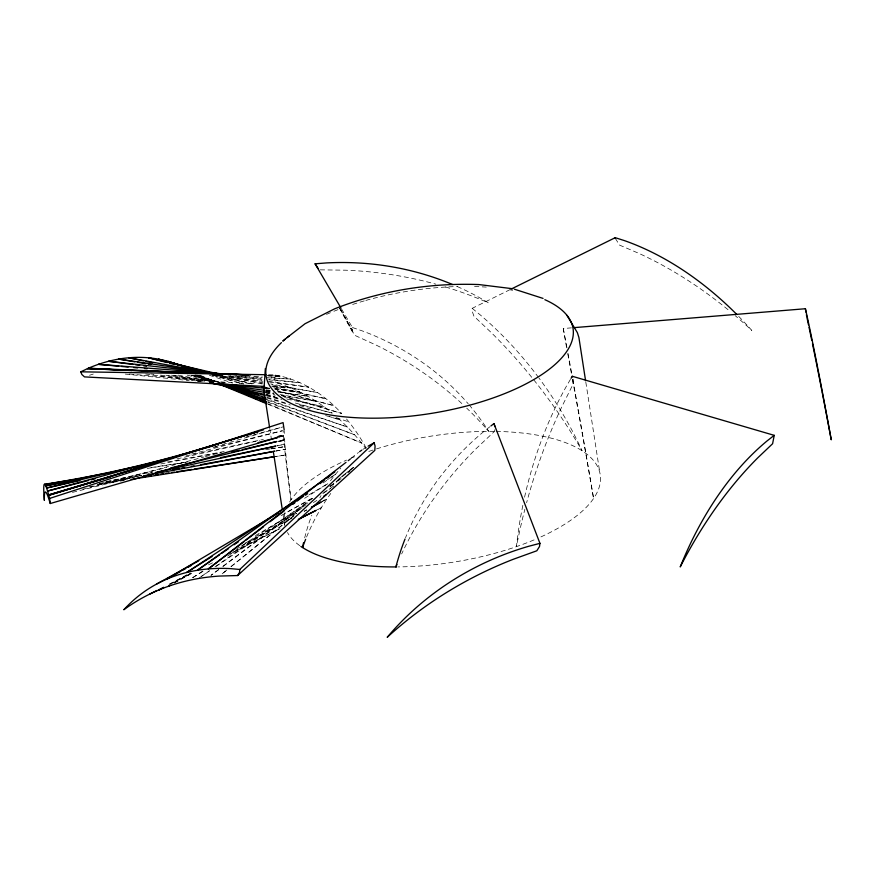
<?xml version="1.0" encoding="UTF-8"?>
<svg xmlns="http://www.w3.org/2000/svg" width="875" height="875" viewBox="0 0 875 875"><rect width="100%" height="100%" fill="white"/><g stroke="black" fill="none" stroke-linecap="round" stroke-linejoin="round"><path stroke-width="0.66" stroke-dasharray="4.38 3.28" d="M268.625 374.762L274.072 374.85L274.181 378.175L275.691 382.287L290.62 387.789A380.712 238.372 -78.3 0 1 332.238 413.131L297.97 404.152M510.103 289.603L472.205 308.328L472.238 311.336L473.911 316.138L491.553 332.883A380.712 254.734 58 0 1 582.083 450.756A275.045 184.034 58 0 0 538.869 377.923M341.556 308.984L352.417 327.512L352.319 330.706L354.277 335.114L376.436 345.242A380.712 348.677 -13.5 0 1 462.995 404.633M494.878 429.669L494.462 431.43L476.481 448.328A380.712 348.677 -13.5 0 0 401.658 553.93M570.445 379.378L566.748 385.634A275.045 172.211 -78.3 0 0 524.464 497.678M226.822 570.041L221.528 574.339L226.811 570.073M231.055 566.595L296.745 513.209M338.056 479.631L352.887 467.578M231.044 566.65L296.636 513.603M330.488 486.216L349.53 470.816M350.58 469.963L353.762 467.392L341.764 476.459M489.913 426.738L484.837 430.675A275.045 251.902 -13.5 0 0 405.53 537.72M218.575 569.614L210.952 575.378L218.608 569.712M222.939 566.311L306.884 502.841M222.983 566.464L306.053 504.656M330.105 486.763L336.667 481.884M337.761 481.075L341.042 478.636M201.666 576.198L209.464 570.719M215.042 566.814L314.191 497.241M329.798 486.292L340.933 478.483M323.203 482.869L335.464 474.348L327.512 479.598M199.445 577.773L209.541 570.894M216.267 566.311L304.861 505.914M322.798 493.675L330.652 488.327M192.653 577.631L202.913 570.97M235.944 549.522L307.716 502.917M323.673 492.57L335.059 485.166M304.598 498.302L328.88 483.033M192.741 577.697L203.175 571.2M227.544 556.03L295.991 513.417M313.392 502.578L316.87 500.412M309.017 494.802L326.539 484.422M174.234 582.881L190.717 573.278M255.434 535.555L301.339 508.812M281.105 515.583L313.348 497.667L284.692 513.428M174.311 583.012L192.205 573.147M241.117 546.186L292.403 517.902M304.325 511.328L306.709 510.005M321.027 502.119L326.987 498.827L320.983 502.086M169.673 584.106L190.083 573.037M245.328 543.091L292.163 517.705M304.172 511.197L306.578 509.895M172.2 583.209L191.592 573.398M208.556 564.812L214.616 561.75M230.377 553.777L280.066 528.631M169.127 584.336L191.034 573.311M233.636 551.873L279.891 528.598M89.513 375.266L93.275 374.041M214.9 446.644L282.964 426.88M279.147 437.128L284.386 435.608L284.244 431.156M246.137 436.92L281.652 427.241M82.863 489.202L204.039 456.98M205.352 456.63L221.167 452.419M279.114 437.019L284.386 435.608A380.712 11.572 80.4 0 0 291.036 499.778A275.045 8.356 80.4 0 1 283.117 430.566L190.477 454.355M72.483 492.373L141.422 475.223M148.05 473.572L153.355 472.248M213.073 447.584L281.794 430.894M99.356 483.623L166.841 467.589M176.969 458.894L259.459 440.464M278.097 436.297L283.413 435.116L276.741 436.538M89.064 486.872L141.028 475.541M276.938 445.9L284.933 444.161L276.916 445.845M185.938 455.93L263.386 439.392M105.809 481.709L152.589 471.909M160.792 463.958L220.992 452.473M99.214 484.236L130.014 478.45M275.986 451.03L285.359 449.269L275.953 450.986M167.136 462.066L224.831 451.402M106.75 481.786L136.292 476.405M137.638 476.164L141.663 475.431M147.262 468.431L187.622 462.033M265.639 449.673L269.664 449.028M271.009 448.82L284.462 446.688L268.286 449.225M97.453 484.706L127.072 480.025M151.003 467.578L187.403 461.88M99.028 483.744L103.064 483.12M104.409 482.912L127.258 479.391M566.53 347.233L563.27 328.519L571.43 327.852M320.283 269.85L345.373 270.189A380.712 348.677 -13.5 0 1 435.827 284.156M268.209 375.845L280.427 376.108L268.198 375.637M267.608 375.736L281.258 376.272A275.045 172.211 -78.3 0 1 341.644 413.438L281.444 395.609M267.673 375.703L281.258 376.272L274.072 374.85M222.786 375.441L217.35 375.145L222.852 375.681M237.727 376.228L262.183 377.541M267.619 377.825L290.708 379.061L267.695 377.3M272.88 386.859L290.62 387.789L273 386.291M254.155 376.261L262.27 376.884M129.27 374.03L232.323 382.823M239.105 383.403L244.519 383.862M229.611 376.294L262.062 379.258M268.833 379.87L299.939 382.703L268.723 379.214M125.278 374.084L189.186 380.57M197.345 381.402L200.069 381.675M265.333 388.303L269.412 388.719M274.848 389.266L299.327 391.748L275.056 388.85M241.577 376.173L261.931 378.448M150.97 373.986L153.672 374.314M160.409 375.112L225.148 382.867M265.617 387.713L269.653 388.194M215.502 375.123L262.883 381.259M269.642 382.134L308.897 387.209L268.428 381.227M145.655 373.975L202.431 381.773M265.956 390.513L271.359 391.256M278.119 392.186L307.858 396.277L278.162 391.683M234.708 376.25L263.036 380.428M171.511 375.189L213.358 381.664M266.011 389.802L271.403 390.633M214.112 375.145L262.489 383.283M271.895 384.869L317.581 392.558L270.714 383.928M165.845 375.2L203.438 381.73M265.18 392.47L274.575 394.111M281.291 395.281L316.192 401.352L280 394.472M229.206 376.283L262.686 382.452M178.128 375.123L212.986 381.741M265.256 391.672L273.295 393.203M212.712 375.211L254.013 383.786M273.995 387.931L325.959 398.716L271.709 386.214M173.83 375.233L204.455 381.686M265.727 394.614L275.045 396.583M287.033 399.109L324.33 406.973L284.495 397.458M228.058 376.141L262.456 384.07M191.537 375.266L219.428 381.927M265.902 393.017L275.198 395.238M216.18 375.266L249.277 383.808M265.158 387.909L269.128 388.938M277.069 390.994L333.988 405.683L277.222 390.655M187.272 375.134L212.308 381.697M266.35 395.861L280.842 399.667M219.144 375.266L252.142 384.005M265.344 387.505L269.303 388.555M194.064 375.309L220.38 382.506M266.438 395.117L278.283 398.366M295.389 403.047L332.238 413.131M212.089 375.069L242.189 383.983M265.738 390.95L273.591 393.28M191.155 375.331L212.034 381.577M266.842 397.972L290.336 404.994M325.577 415.538L339.927 419.825L329.503 416.598M213.697 375.091L243.731 384.092M265.923 390.742L273.755 393.094M281.586 395.434L341.644 413.438M195.289 375.091L220.041 382.747M266.952 397.25L285.195 402.894M209.355 375.233L232.619 383.02M266.219 394.264L281.728 399.448M299.819 405.497L310.22 408.975M336 417.605L348.917 421.936M193.736 375.32L213.106 381.839M267.334 400.094L347.375 427.033L267.444 399.427M352.417 327.512L363.18 331.231A275.045 251.902 -13.5 0 1 468.18 403.758M196.536 374.938L219.745 382.955M195.059 374.948L212.931 381.653M267.794 402.227L354.572 434.755L267.914 401.636M199.106 375.342L215.666 381.664M197.695 375.156L214.08 381.938M268.253 404.37L361.495 442.969L268.373 403.889M200.419 375.375L215.523 381.708M472.205 308.328L480.736 315.317A275.045 184.034 58 0 1 538.081 376.873M339.708 308.186L352.319 330.706L339.839 307.978M339.752 308.262L352.319 330.706M339.456 307.923L353.008 333.025M615.409 238.459L619.489 245.077L639.078 253.466A380.712 254.734 58 0 1 730.264 311.522M563.27 328.519L565.053 337.848A275.045 8.356 80.4 0 1 567.011 348.217M567.788 353.938L568.531 357.962A380.712 11.572 80.4 0 1 571.692 375.08M585.812 382.113L599.812 472.609M269.741 428.422L271.206 437.883M283.117 514.872L284.791 525.667M573.114 379.148L573.037 384.256L562.297 405.781A380.712 238.372 -78.3 0 0 526.619 502.688M304.675 537.841A275.045 184.034 58 0 1 311.828 515.233M319.834 497.809A275.045 184.034 58 0 1 321.037 495.611M330.466 480.802A275.045 184.034 58 0 1 340.769 468.278M351.323 458.161A275.045 184.034 58 0 1 358.553 452.441M362.863 449.422A275.045 184.034 58 0 1 366.166 447.278M306.578 537.02A380.712 254.734 58 0 1 330.772 493.445M348.283 472.73A380.712 254.734 58 0 1 350.087 470.925M469.044 404.775A275.045 251.902 -13.5 0 1 488.709 431.353A380.712 348.677 -13.5 0 0 466.725 408.166M457.253 286.541A275.045 251.902 -13.5 0 1 488.414 302.87A380.712 348.677 -13.5 0 0 444.817 286.759M346.544 419.016A275.045 172.211 -78.3 0 1 367.511 450.461M338.023 418.108A380.712 238.372 -78.3 0 1 365.969 448.711M522.834 505.356A275.045 172.211 -78.3 0 0 516.458 546.623A380.712 238.372 -78.3 0 1 524.869 509.283M567.952 353.27A275.045 8.356 80.4 0 1 572.097 375.648M572.797 379.477A275.045 8.356 80.4 0 1 593.578 498.498A380.712 11.572 80.4 0 0 571.944 376.414M738.708 316.4A275.045 184.034 58 0 1 751.8 330.433A380.712 254.734 58 0 0 735.219 315.678M496.191 431.408A159.808 63.973 -8.8 0 1 598.467 468.519A159.808 63.973 -8.8 0 1 540.652 537.02M534.067 539.897A159.808 63.973 -8.8 0 1 397.972 566.913M299.764 545.65A159.808 63.973 -8.8 0 1 287.459 532.481M284.528 524.42A159.808 63.973 -8.8 0 1 284.977 512.641M289.592 502.009A159.808 63.973 -8.8 0 1 346.566 460.097M350.547 458.38A159.808 63.973 -8.8 0 1 357.612 455.525M368.791 451.445A159.808 63.973 -8.8 0 1 375.211 449.312M376.512 448.897A159.808 63.973 -8.8 0 1 494.845 431.386M326.539 314.366A155.302 62.169 -8.8 0 1 330.4 312.703M333.922 311.259A155.302 62.169 -8.8 0 1 341.217 308.438M352.669 304.445A155.302 62.169 -8.8 0 1 364.525 300.814M365.859 300.431A155.302 62.169 -8.8 0 1 457.286 286.552M474.556 286.552A155.302 62.169 -8.8 0 1 486.248 287.098M510.191 289.855A155.302 62.169 -8.8 0 1 512.673 290.281M321.267 507.773L317.636 509.611L321.267 507.773M284.605 439.611L277.977 441.252L284.605 439.611M283.861 440.486L277.178 441.766L283.861 440.486M285.884 454.923L275.111 456.63L285.884 454.923"/><path stroke-width="1.31" d="M265.344 368.506L263.878 390.6L269.533 427.077M571.058 378.339L572.272 376.272L774.222 435.345L772.603 443.723L757.684 457.92A380.712 238.372 -78.3 0 0 680.225 566.923A275.045 172.211 -78.3 0 1 767.036 440.956L774.222 435.345M237.617 575.542L239.564 572.359L239.794 569.483L374.139 442.805L375.069 445.988L374.817 450.406L237.617 575.542L219.406 576.067A380.712 254.734 58 0 0 123.812 609.755A275.045 184.034 58 0 1 231.055 568.662L239.794 569.483M282.734 340.977L305.058 323.717L334.512 308.886C380.297 290.762 429.745 282.723 478.909 284.561L512.761 288.739M490.919 425.95L493.938 423.609L494.988 426.617M346.019 462.361L208.294 568.925L244.037 541.625M348.173 460.698L350.317 459.025M246.203 539.973L263.539 526.739M270.036 521.773L284.123 511.011M292.786 504.394L294.952 502.742M297.117 501.091L303.614 496.125M319.867 483.711L324.198 480.408M327.447 477.925L329.613 476.273M334.852 471.898L197.323 570.292L219.603 554.816M221.834 553.273L228.517 548.625M234.084 544.764L238.536 541.669M305.386 495.239L307.606 493.697M294.569 501.32L186.67 572.48L212.1 556.478M299.119 498.323L302.52 496.07M323.827 496.081L326.145 494.637M278.633 512.805L166.458 579.272L180.786 571.309M183.181 569.986L185.566 568.662M187.95 567.328L191.537 565.337M368.08 446.152L374.139 442.805M156.975 583.855L198.745 560.82M168.35 586.305L170.734 584.992M311.489 507.38L321.027 502.119M163.669 587.355L158.867 589.958L163.713 587.508M311.38 507.292L320.983 502.086M298.244 519.433L316.422 510.234M149.658 594.136L156.953 590.461M299.359 518.798L315.186 510.836M511.317 289.002L615.223 237.683L624.28 240.559A275.045 184.034 58 0 1 736.914 314.584M264.688 386.422L84.492 376.895L81.845 374.489L80.795 371.82L88.298 368.266A275.045 172.211 -78.3 0 1 177.384 364.492M277.845 437.511L50.258 503.519L49.612 498.433L283.073 422.603L284.2 430.052M263.462 429.844L48.781 495.316L243.928 435.936M246.531 435.137L258.245 431.583M258.234 431.539L48.672 494.911A275.045 8.356 80.4 0 0 44.363 500.38A380.712 11.572 80.4 0 1 48.617 498.302L50.258 503.519M110.195 477.05L48.672 494.911L49.612 498.433M214.572 445.517L47.556 491.039L88.583 480.506M258.037 442.619L277.802 437.369M539.941 543.342L528.609 546.306A275.045 251.902 -13.5 0 0 387.198 637.317A380.712 348.677 -13.5 0 1 513.111 559.344L536.823 550.78L539.503 546.536L539.941 543.342L493.938 423.609M91.23 479.828L95.2 478.811M170.592 467.961L276.653 441.58M178.719 455.93L46.572 488.02L79.844 480.594M231.678 452.178L239.619 450.297M242.266 449.663L276.664 441.492M155.684 472.347L275.603 446.195M144.55 464.778L45.741 485.887L69.814 481.294M220.773 457.614L275.581 446.119M143.402 475.934L274.641 451.281M110.786 472.478L45.041 484.619L55.803 482.923M172.55 469.809L179.266 468.584M181.956 468.092L184.636 467.611M191.352 466.386L194.042 465.894M200.758 464.669L222.239 460.764M224.93 460.272L274.619 451.227M58.494 482.497L61.184 482.07M63.875 481.644L66.566 481.217M131.108 479.391L273.766 456.838M44.494 484.247L75.502 479.391M143.391 476.897L146.081 476.481M148.772 476.077L151.452 475.661M155.487 475.037L158.178 474.622M160.869 474.206L163.559 473.791M166.239 473.375L168.93 472.959M171.62 472.544L174.311 472.128M177.002 471.723L191.789 469.438M194.469 469.022L273.787 456.794M574.153 327.633L805.405 308.733L806.663 314.311A275.045 8.356 80.4 0 1 831.25 439.808A380.712 11.572 80.4 0 0 822.073 391.694M318.161 268.483L315.087 263.812L326.725 262.905A275.045 251.902 -13.5 0 1 452.605 284.528M80.795 371.82L265.902 374.719M250.523 374.959L87.434 368.681L202.092 373.166M204.827 373.275L247.133 374.938M248.653 374.916L88.298 368.266L115.467 369.709M122.259 370.07L131.775 370.584M142.636 371.164L148.072 371.448M225.717 374.084L98.427 364.339L118.705 366.188M228.419 374.292L236.545 374.916M121.417 366.439L128.177 367.052M133.591 367.544L137.648 367.916M144.408 368.539L147.109 368.78M210.941 382.78L213.664 383.064M220.456 383.753L265.333 388.303M222.567 374.052L108.566 361.287L132.934 364.438M228.003 374.653L230.716 374.959M261.57 387.231L264.261 387.548M135.636 364.787L139.694 365.312M143.762 365.838L146.464 366.188M210.536 382.889L213.238 383.261M215.939 383.633L264.6 390.327M219.866 374.052L118.694 359.1L134.816 361.812M137.506 362.261L145.567 363.617M148.258 364.077L150.948 364.525M210.153 382.9L265.18 392.47M211.794 373.078L128.778 357.788L143.434 360.839M214.473 373.57L217.153 374.062M146.092 361.386L152.753 362.775M209.792 382.812L264.392 394.33M218.794 374.008L148.673 357.831L167.213 362.611M169.859 363.3L173.83 364.328M233.395 387.231L265.027 395.522M204.63 371.416L158.43 359.177L179.364 365.378M225.083 385.481L265.541 397.578M186.287 366.877L168.011 361.397L185.117 367.084M188.902 367.664L192.817 368.834M514.445 289.22L543.047 298.408M253.925 393.225L257.83 394.439M220.85 384.442L266.033 399.656M233.92 387.844L248.106 392.744M262.292 397.644L266.153 398.978M220.588 384.519L266.525 401.745M229.688 387.023L233.505 388.489M241.15 391.409L247.527 393.848M252.623 395.795L265.366 400.662M220.38 384.552L266.995 403.845M221.812 384.344L225.586 385.93M228.102 386.991L231.875 388.577M234.391 389.627L241.948 392.798M246.98 394.909L250.753 396.495M253.269 397.556L257.042 399.131M259.569 400.192L265.858 402.828M566.945 315.35L577.369 332.664L578.911 337.542L585.594 380.767M315.087 263.812L340.878 307.825M572.272 376.272L572.567 376.884M615.223 237.683L615.409 238.459M807.122 318.391L808.489 324.811M809.036 327.37L809.594 329.941M806.411 314.694L806.848 317.1M805.962 312.123L805.405 308.733M273.503 452.736L282.286 509.469M303.548 542.653A275.045 184.034 58 0 0 302.531 547.52A380.712 254.734 58 0 1 305.637 539.328M359.614 451.664A275.045 184.034 58 0 1 361.769 450.155M809.867 331.22A380.712 11.572 80.4 0 1 811.748 340.211M812.47 343.689A380.712 11.572 80.4 0 1 815.697 359.527M815.959 360.795A380.712 11.572 80.4 0 1 817.502 368.539M817.764 369.852A380.712 11.572 80.4 0 1 821.833 390.447M396.594 566.923A159.808 63.973 -8.8 0 1 300.847 546.405M544.841 299.677A155.302 62.169 -8.8 0 1 528.205 382.692A155.302 62.169 -8.8 0 1 330.181 414.98A155.302 62.169 -8.8 0 1 281.422 342.639M283.227 340.944A155.302 62.169 -8.8 0 1 285.141 339.248M287.153 337.553A155.302 62.169 -8.8 0 1 289.253 335.869M405.037 538.978A275.045 251.902 -13.5 0 0 395.905 566.923A380.712 348.677 -13.5 0 1 396.911 564.55"/></g></svg>
